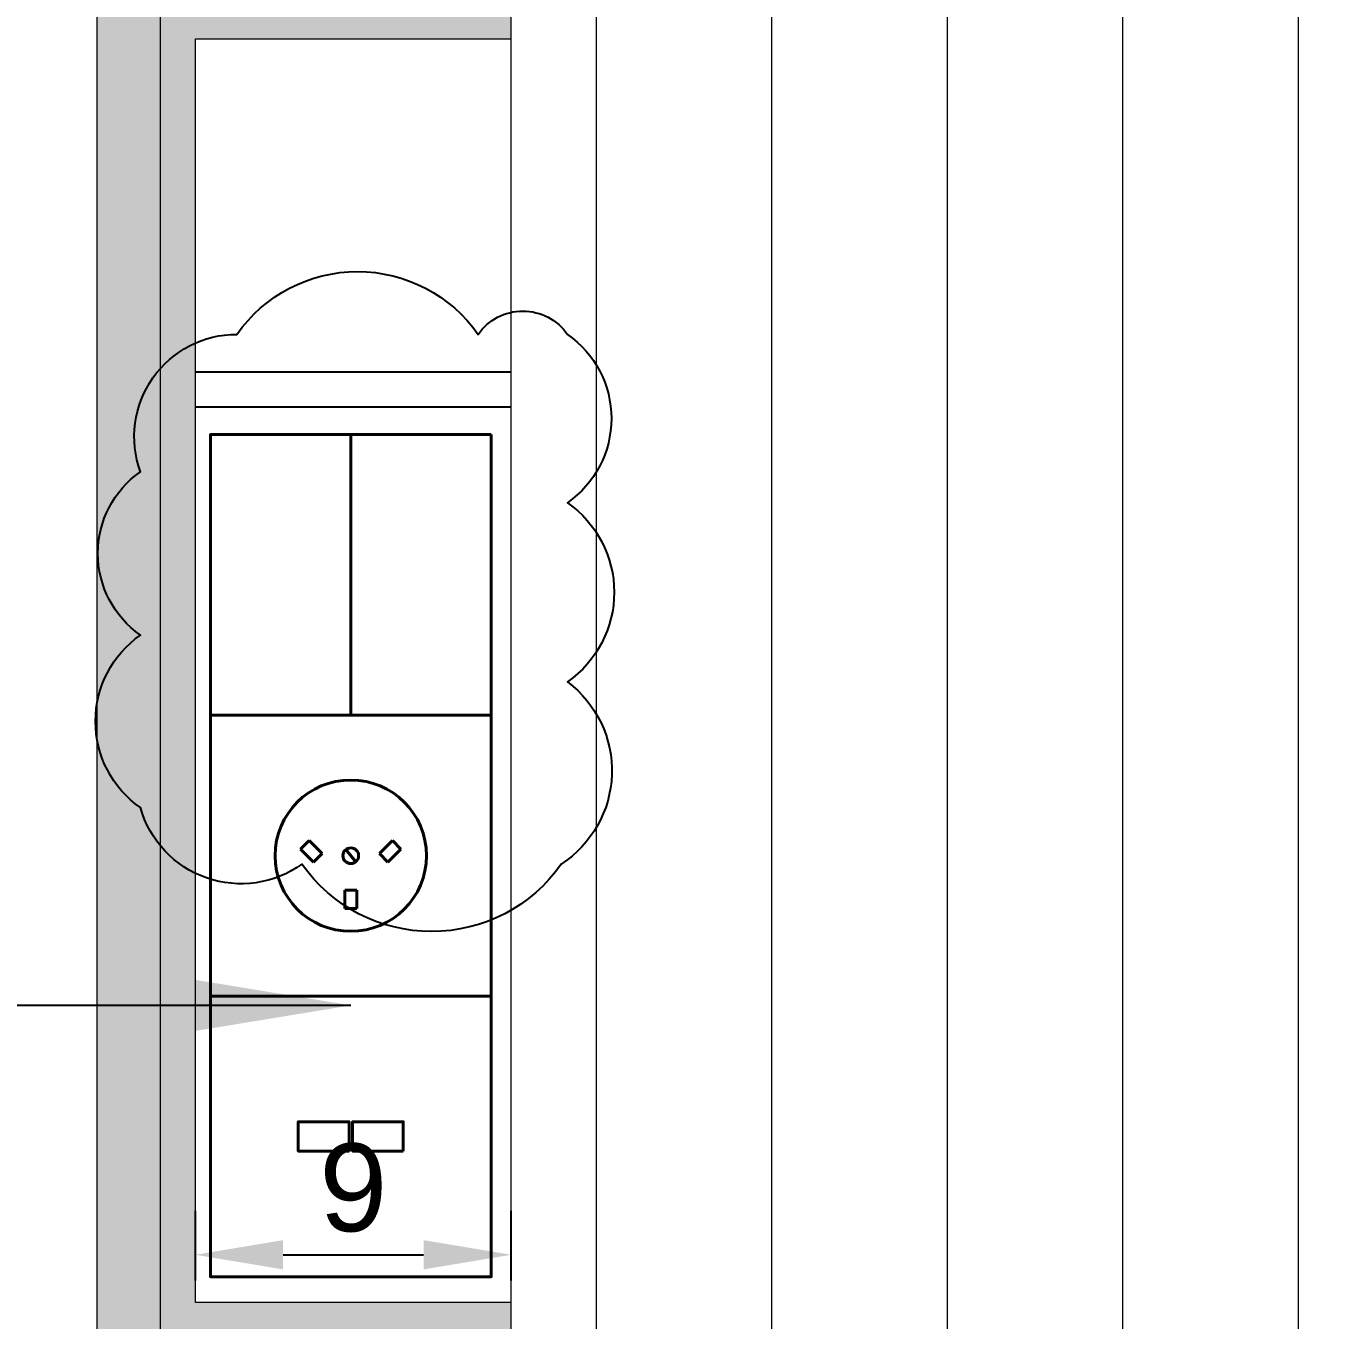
# Model space of a CAD drawing. Header units: millimetres. Extents: x 6676 to 14342, y 3639 to 5293.
# Drawn here: x 7477.99 to 7515, y 5056.84 to 5093.72 of the extents above; entities that cross this region are included whole.
import ezdxf

# ---------------------------------------------------------------- set-up
doc = ezdxf.new("R2010")
doc.units = ezdxf.units.MM
doc.layers.get('DEFPOINTS').update_dxf_attribs({"color": 254})
for name, color, linetype, lineweight in [('1 - A-dim-work', 8, 'Continuous', 9), ('1 - bed panels', 170, 'Continuous', 9), ('1 - plaster', 1, 'Continuous', 9)]:
    doc.layers.add(name, color=color, linetype=linetype, lineweight=lineweight)
doc.layers.add('A-dim-work', color=8, linetype='Continuous')
doc.styles.get("Standard").update_dxf_attribs({"font": 'arial.ttf'})
doc.dimstyles.new('D-50', dxfattribs={"dimtxt": 11, "dimasz": 0.5, "dimexe": 0.2, "dimexo": 0, "dimgap": 0.8, "dimtad": 0, "dimdec": 0, "dimdsep": 46, "dimtxsty": 'Standard', "dimblk": 'ar11', "dimcen": 20, "dimdle": 0.1, "dimse1": 1, "dimse2": 1, "dimclrt": 2, "dimadec": 0, "dimazin": 0, "dimtfac": 1, "dimtdec": 0, "dimtix": 1, "dimtmove": 2, "dimatfit": 3, "dimfxl": 1, "dimtvp": 1, "dimtolj": 1, "dimlwd": -1, "dimlwe": -1, "dimarcsym": 0})
doc.dimstyles.new('ISO-25', dxfattribs={"dimtxt": 2.5, "dimasz": 2.5, "dimexe": 1.25, "dimexo": 0.625, "dimtad": 1, "dimtxsty": 'Standard', "dimcen": 2.5, "dimadec": 0, "dimazin": 0, "dimtfac": 1, "dimtmove": 0, "dimatfit": 3, "dimfxl": 1, "dimarcsym": 0})

# ---------------------------------------------------------------- blocks, each defined once
blk = doc.blocks.new('bed2')
at = {"layer": '1 - bed panels', "true_color": 0xc2c2c2}
h = blk.add_hatch(dxfattribs=at)
h.set_pattern_fill('LINE', color=9, scale=1.575, angle=-90)
h.set_pattern_definition([(270, (-7409.23, -5166.2064), (5.000625, -2e-15), [])])
edge = h.paths.add_edge_path()
edge.add_line((-205.001, -102.998), (-210, -102.998))
edge.add_line((-210, -102.998), (-210.5, -0.7))
edge.add_line((-210.5, -0.7), (-0.5, -0.7))
edge.add_line((-0.5, -0.7), (0, -102.998))
edge.add_line((0, -102.998), (-4.999, -102.998))
edge.add_line((-4.999, -102.998), (-4.999, -87.433))
edge.add_arc((-7.2, -87.204), 2.213, 354.0588, 455.3939)
edge.add_line((-7.408, -85.001), (-161.499, -85.001))
edge.add_arc((-161.499, -83.001), 2, 270, 360)
edge.add_line((-159.499, -83.001), (-159.508, -77.644))
edge.add_arc((-162.506, -77.832), 3.004, 3.5866, 70.4088)
edge.add_line((-161.499, -75.001), (-197.499, -75.001))
edge.add_arc((-197.499, -77.001), 2, 90, 180)
edge.add_line((-199.499, -77.001), (-199.499, -83.001))
edge.add_arc((-197.499, -83.001), 2, 180, 270)
edge.add_line((-197.499, -85.001), (-203.001, -85.001))
edge.add_arc((-203.001, -87.001), 2, 90, 180)
edge.add_line((-205.001, -87.001), (-205.001, -102.998))
at = {"layer": '1 - plaster', "true_color": 0xe0a352}
blk.add_hatch(color=33, dxfattribs=at).paths.add_polyline_path([(-2.8, -11.019), (-2.8, -10.019), (7.2, -10.019), (7.2, -48.028), (-2.8, -48.028), (-2.8, -47.028), (6.2, -47.028), (6.2, -11.019)])
at = {"layer": '1 - plaster'}
blk.add_lwpolyline([(-2.8, -11.019), (-2.8, -10.019), (7.2, -10.019), (7.2, -48.028), (-2.8, -48.028), (-2.8, -47.028), (6.2, -47.028), (6.2, -11.019)], close=True, dxfattribs=at)
blk.add_lwpolyline([(-2.8, -47.028), (-2.8, -11.019)], dxfattribs=at)
blk = doc.blocks.new('ar11')
for p, q in [((0, 14.8866), (0, -14.8866)), ((-4.2426, -4.2426), (4.2426, 4.2426)), ((-12.4055, 0), (12.4055, 0))]:
    blk.add_line(p, q)
blk = doc.blocks.new('sock')
at = {"layer": 'A-dim-work', "color": 6, "lineweight": 40, "ltscale": 20}
for p, q in [((-1.185, 4.428), (-1.428, 4.185)), ((-1.428, 4.185), (-1.058, 3.815)), ((-1.185, 4.428), (-0.815, 4.058)), ((0.141, 3.827), (-0.141, 4.173)), ((0.815, 4.058), (1.185, 4.428)), ((1.058, 3.815), (1.428, 4.185)), ((1.428, 4.185), (1.185, 4.428)), ((-0.815, 4.058), (-1.058, 3.815)), ((0.815, 4.058), (1.058, 3.815)), ((0.172, 3.019), (-0.172, 3.019)), ((-0.172, 3.019), (-0.172, 2.495)), ((0.172, 3.019), (0.172, 2.495)), ((0.172, 2.495), (-0.172, 2.495))]:
    blk.add_line(p, q, dxfattribs=at)
for points in [[(4, 8), (-4, 8), (-4, 0), (4, 0)], [(4, 0), (-4, 0), (-4, -8), (4, -8)], [(-0.05, -4.417), (-1.496, -4.417), (-1.496, -3.583), (-0.05, -3.583)], [(1.496, -4.417), (0.05, -4.417), (0.05, -3.583), (1.496, -3.583)]]:
    blk.add_lwpolyline(points, close=True, dxfattribs=at)
for radius in [2.156, 0.223]:
    blk.add_circle((0, 4), radius, dxfattribs=at)
blk = doc.blocks.new('smart panel')
at = {"layer": 'A-dim-work', "color": 6, "lineweight": 40, "ltscale": 20}
blk.add_line((9798.626, 2482.361), (9798.626, 2474.361), dxfattribs=at)
blk.add_lwpolyline([(9794.626, 2482.361), (9802.626, 2482.361), (9802.626, 2474.361), (9794.626, 2474.361)], close=True, dxfattribs=at)
blk = doc.blocks.new('*D310')
at = {"layer": 'A-dim-work', "color": 0, "lineweight": -2, "transparency": 16777216}
for p, q in [((7482.814, 5057.96), (7482.814, 5059.945)), ((7491.814, 5057.96), (7491.814, 5059.945)), ((7485.314, 5058.695), (7489.314, 5058.695))]:
    blk.add_line(p, q, dxfattribs=at)
at = {"layer": 'A-dim-work', "color": 0, "transparency": 16777216}
for points in [[(7485.314, 5059.112), (7485.314, 5058.278), (7482.814, 5058.695)], [(7489.314, 5059.112), (7489.314, 5058.278), (7491.814, 5058.695)]]:
    blk.add_solid(points, dxfattribs=at)
at = {"layer": 'DEFPOINTS', "color": 0, "transparency": 16777216}
for p in [(7491.814, 5058.695), (7482.814, 5057.335), (7491.814, 5057.335)]:
    blk.add_point(p, dxfattribs=at)
at = {"layer": 'A-dim-work', "color": 0, "transparency": 16777216, "insert": (7487.314, 5060.597), "char_height": 2.5, "attachment_point": 5}
blk.add_mtext('9', dxfattribs=at)

msp = doc.modelspace()

# ---------------------------------------------------------------- hatches: boundary and pattern name
at = {"layer": '1 - plaster', "true_color": 0xe0a352}
msp.add_hatch(color=33, dxfattribs=at).paths.add_polyline_path([(7481.814, 5223.361), (7480.014, 5223.361), (7480.014, 4966.361), (7481.814, 4966.361)])

# ---------------------------------------------------------------- linework, layer by layer
at = {"layer": '1 - plaster'}
msp.add_lwpolyline([(7480.014, 5223.361), (7481.814, 5223.361), (7481.814, 4966.361), (7480.014, 4966.361)], close=True, dxfattribs=at)
at = {"layer": 'A-dim-work'}
for p, q in [((7482.814, 5083.857), (7491.814, 5083.857)), ((7482.814, 5082.857), (7491.814, 5082.857))]:
    msp.add_line(p, q, dxfattribs=at)
at = {"layer": 'A-dim-work', "color": 2}
msp.add_lwpolyline([(7493.416, 5084.927, -0.520567), (7493.416, 5080.128, -0.520567), (7493.416, 5075.022, -0.520567), (7493.238, 5069.829, -0.520567), (7485.852, 5069.829, -0.520567), (7481.249, 5071.438, -0.520567), (7481.249, 5076.357, -0.520567), (7481.249, 5081.011, -0.520567), (7483.999, 5084.927, -0.520567), (7490.87, 5084.927, -0.520567)], format="xyb", close=True, dxfattribs=at)

# ---------------------------------------------------------------- block references
at = {"layer": '1 - A-dim-work', "xscale": -1}
msp.add_blockref('smart panel', (17285.868, 2599.708), dxfattribs=at)
at = {"layer": 'A-dim-work', "xscale": -1}
msp.add_blockref('bed2', (7489.014, 5104.363), dxfattribs=at)
at = {"layer": 'A-dim-work'}
msp.add_blockref('sock', (7487.242, 5066.069), dxfattribs=at)

# ---------------------------------------------------------------- dimensions: what is measured, and where the dimension line sits
at = {"layer": 'A-dim-work', "color": 1}
dim = msp.add_linear_dim(base=(7491.814, 5058.695), p1=(7482.814, 5057.335), p2=(7491.814, 5057.335), dimstyle='ISO-25', dxfattribs=at)
dim.commit()
dim.dimension.update_dxf_attribs({"geometry": '*D310', "text_midpoint": (7487.314, 5060.597)})

# ---------------------------------------------------------------- leaders
at = {"layer": 'A-dim-work', "color": 6, "lineweight": 40, "ltscale": 20}
msp.add_leader([(7487.242, 5065.802), (7452.476, 5065.802), (7411.338, 5065.802)], dimstyle='D-50', override={"dimasz": 5, "dimfxl": 1.25, "dimfxlon": 1}, dxfattribs=at)

doc.saveas('drawing.dxf')
